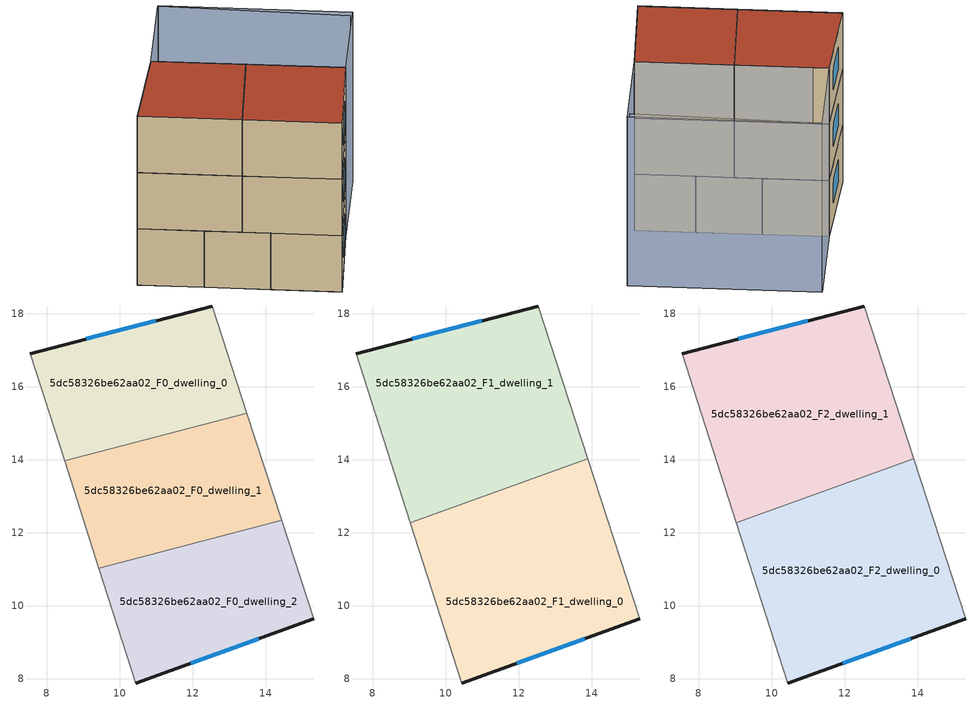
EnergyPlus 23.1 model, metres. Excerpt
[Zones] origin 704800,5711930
5dc58326be62aa02_F0_dwelling_0
 floor ground (EU_floor_Construction): 13.49,15.28 12.53,18.21 7.55,16.91 8.49,13.97 z0
 wall outside (EU_wall_Construction): 7.55,16.91 12.53,18.21 z0:3
 wall adiabatic (EU_wall_Construction): 12.53,18.21 13.49,15.28 / 8.49,13.97 7.55,16.91 z0:3
 wall to 5dc58326be62aa02_F0_dwelling_1 (EU_wall_Construction): 13.49,15.28 8.49,13.97 z0:3
 window (EU_Window_Construction): 9.09,17.31 10.99,17.81 z0.93:2.07
5dc58326be62aa02_F0_dwelling_1
 floor ground (EU_floor_Construction): 14.44,12.34 13.49,15.28 8.49,13.97 9.43,11.03 z0
 wall adiabatic (EU_wall_Construction): 13.49,15.28 14.44,12.34 / 9.43,11.03 8.49,13.97 z0:3
 wall to 5dc58326be62aa02_F0_dwelling_2 (EU_wall_Construction): 14.44,12.34 9.43,11.03 z0:3
5dc58326be62aa02_F0_dwelling_2
 floor ground (EU_floor_Construction): 15.32,9.64 14.44,12.34 9.43,11.03 10.44,7.88 z0
 wall outside (EU_wall_Construction): 15.32,9.64 10.44,7.88 z0:3
 wall adiabatic (EU_wall_Construction): 14.44,12.34 15.32,9.64 / 10.44,7.88 9.43,11.03 z0:3
 window (EU_Window_Construction): 13.81,9.1 11.95,8.43 z0.93:2.07
5dc58326be62aa02_F1_dwelling_0
 floor to 5dc58326be62aa02_F0_dwelling_1 (EU_floor_Construction): 14.44,12.34 13.89,14.03 9.03,12.28 9.43,11.03 z3
 floor to 5dc58326be62aa02_F0_dwelling_2 (EU_floor_Construction): 15.32,9.64 14.44,12.34 9.43,11.03 10.44,7.88 z3
 wall outside (EU_wall_Construction): 15.32,9.64 10.44,7.88 z3:6
 wall adiabatic (EU_wall_Construction): 13.89,14.03 15.32,9.64 / 10.44,7.88 9.03,12.28 z3:6
 wall to 5dc58326be62aa02_F1_dwelling_1 (EU_wall_Construction): 9.03,12.28 13.89,14.03 z3:6
 window (EU_Window_Construction): 13.81,9.1 11.95,8.43 z3.93:5.07
5dc58326be62aa02_F1_dwelling_1
 floor to 5dc58326be62aa02_F0_dwelling_0 (EU_floor_Construction): 13.49,15.28 12.53,18.21 7.55,16.91 8.49,13.97 z3
 floor to 5dc58326be62aa02_F0_dwelling_1 (EU_floor_Construction): 13.89,14.03 13.49,15.28 8.49,13.97 9.03,12.28 z3
 wall outside (EU_wall_Construction): 7.55,16.91 12.53,18.21 z3:6
 wall adiabatic (EU_wall_Construction): 12.53,18.21 13.89,14.03 / 9.03,12.28 7.55,16.91 z3:6
 window (EU_Window_Construction): 9.09,17.31 10.99,17.81 z3.93:5.07
5dc58326be62aa02_F2_dwelling_0
 floor to 5dc58326be62aa02_F1_dwelling_0 (EU_floor_Construction): 15.32,9.64 13.89,14.03 9.03,12.28 10.44,7.88 z6
 wall outside (EU_wall_Construction): 15.32,9.64 10.44,7.88 z6:9
 wall adiabatic (EU_wall_Construction): 13.89,14.03 15.32,9.64 / 10.44,7.88 9.03,12.28 z6:9
 wall to 5dc58326be62aa02_F2_dwelling_1 (EU_wall_Construction): 9.03,12.28 13.89,14.03 z6:9
 window (EU_Window_Construction): 13.81,9.1 11.95,8.43 z6.93:8.07
 roof outside (EU_roof_Construction): 13.89,14.03 15.32,9.64 10.44,7.88 9.03,12.28 z9
5dc58326be62aa02_F2_dwelling_1
 floor to 5dc58326be62aa02_F1_dwelling_1 (EU_floor_Construction): 13.89,14.03 12.53,18.21 7.55,16.91 9.03,12.28 z6
 wall outside (EU_wall_Construction): 7.55,16.91 12.53,18.21 z6:9
 wall adiabatic (EU_wall_Construction): 12.53,18.21 13.89,14.03 / 9.03,12.28 7.55,16.91 z6:9
 window (EU_Window_Construction): 9.09,17.31 10.99,17.81 z6.93:8.07
 roof outside (EU_roof_Construction): 12.53,18.21 13.89,14.03 9.03,12.28 7.55,16.91 z9
shading: 19.85,11.2 17.4,19.74 / 15.32,9.64 12.53,18.21 / 12.53,18.21 17.4,19.79 / 17.4,19.79 20.18,11.22 / 20.18,11.22 15.32,9.64 z0:9
[Building]
EU S2 Campaign: North Axis=0; Terrain=City; Solar Distribution=FullExterior
[Site:Location]
London: Latitude=51.5; Longitude=-0.5; Time Zone=0; Elevation=25
[SizingPeriod:WeatherFileDays]
AnnualSizingPeriod: Begin Month=1; Begin Day of Month=1; End Month=12; End Day of Month=31; Day of Week for Start Day=Monday; Use Weather File Daylight Saving Period=No; Use Weather File Rain and Snow Indicators=No
[MATERIAL]
EU_InternalMass_Material: Roughness=MediumRough; Thickness=0.1; Conductivity=1; Density=1800; Specific Heat=900; Thermal Absorptance=0.9; Solar Absorptance=0.7; Visible Absorptance=0.7
[MATERIAL:NOMASS] Roughness=MediumRough; Thermal Absorptance=0.9; Solar Absorptance=0.7; Visible Absorptance=0.7
Name | Thermal Resistance
EU_wall_NoMass | 0.53138
EU_roof_NoMass | 2.54466
EU_floor_NoMass | 1.96308
[WINDOWMATERIAL:SIMPLEGLAZINGSYSTEM]
EU_Window_SimpleGlazing: UFactor=4.07112; Solar Heat Gain Coefficient=0.85; Visible Transmittance=0.85
[CONSTRUCTION]
EU_wall_Construction: EU_wall_NoMass
EU_roof_Construction: EU_roof_NoMass
EU_floor_Construction: EU_floor_NoMass
EU_InternalMass_Construction: EU_InternalMass_Material
EU_Window_Construction: EU_Window_SimpleGlazing
[ZONE] Type=1; Multiplier=1; Ceiling Height=autocalculate; Floor Area=autocalculate; Part of Total Floor Area=Yes
Name | Volume
5dc58326be62aa02_F0_dwelling_0 | 47.7334
5dc58326be62aa02_F1_dwelling_0 | 71.5891
5dc58326be62aa02_F2_dwelling_0 | 71.5906
5dc58326be62aa02_F0_dwelling_1; 5dc58326be62aa02_F0_dwelling_2 | 47.7283
5dc58326be62aa02_F1_dwelling_1 | 71.5942
5dc58326be62aa02_F2_dwelling_1 | 71.5935
[INTERNALMASS] Construction=EU_InternalMass_Construction
Name | Zone or ZoneList | Surface Area
5dc58326be62aa02_F0_dwelling_0_EU_InternalMass | 5dc58326be62aa02_F0_dwelling_0 | 15.9108
5dc58326be62aa02_F0_dwelling_1_EU_InternalMass | 5dc58326be62aa02_F0_dwelling_1 | 15.9093
5dc58326be62aa02_F0_dwelling_2_EU_InternalMass | 5dc58326be62aa02_F0_dwelling_2 | 15.9095
5dc58326be62aa02_F1_dwelling_0_EU_InternalMass | 5dc58326be62aa02_F1_dwelling_0 | 23.8632
5dc58326be62aa02_F1_dwelling_1_EU_InternalMass | 5dc58326be62aa02_F1_dwelling_1 | 23.8644
5dc58326be62aa02_F2_dwelling_0_EU_InternalMass | 5dc58326be62aa02_F2_dwelling_0 | 23.8632
5dc58326be62aa02_F2_dwelling_1_EU_InternalMass | 5dc58326be62aa02_F2_dwelling_1 | 23.8644
[OTHEREQUIPMENT] Fuel Type=Electricity; Design Level Calculation Method=Watts/Area; Power per Zone Floor Area=1; Fraction Latent=0; Fraction Radiant=0; Fraction Lost=0; Carbon Dioxide Generation Rate=0; EndUse Subcategory=EU_Step8_InternalGains
Name | Zone or ZoneList or Space or SpaceList | Schedule
EU_Step8_InternalGain_5dc58326be62aa02_F0_dwelling_0_f000 | 5dc58326be62aa02_F0_dwelling_0 | EU_Step8_GainSchedule_5dc58326be62aa02_F0_dwelling_0_f000
EU_Step8_InternalGain_5dc58326be62aa02_F0_dwelling_1_f000 | 5dc58326be62aa02_F0_dwelling_1 | EU_Step8_GainSchedule_5dc58326be62aa02_F0_dwelling_1_f000
EU_Step8_InternalGain_5dc58326be62aa02_F0_dwelling_2_f000 | 5dc58326be62aa02_F0_dwelling_2 | EU_Step8_GainSchedule_5dc58326be62aa02_F0_dwelling_2_f000
EU_Step8_InternalGain_5dc58326be62aa02_F1_dwelling_0_f000 | 5dc58326be62aa02_F1_dwelling_0 | EU_Step8_GainSchedule_5dc58326be62aa02_F1_dwelling_0_f000
EU_Step8_InternalGain_5dc58326be62aa02_F1_dwelling_1_f000 | 5dc58326be62aa02_F1_dwelling_1 | EU_Step8_GainSchedule_5dc58326be62aa02_F1_dwelling_1_f000
EU_Step8_InternalGain_5dc58326be62aa02_F2_dwelling_0_f000 | 5dc58326be62aa02_F2_dwelling_0 | EU_Step8_GainSchedule_5dc58326be62aa02_F2_dwelling_0_f000
EU_Step8_InternalGain_5dc58326be62aa02_F2_dwelling_1_f000 | 5dc58326be62aa02_F2_dwelling_1 | EU_Step8_GainSchedule_5dc58326be62aa02_F2_dwelling_1_f000
[ZONEVENTILATION:DESIGNFLOWRATE] Schedule=EU_AlwaysOn; Design Flow Rate Calculation Method=AirChanges/Hour; Air Changes per Hour=0.463094; Ventilation Type=Natural; Fan Pressure Rise=0; Fan Total Efficiency=1; Constant Term Coefficient=1; Temperature Term Coefficient=0; Velocity Term Coefficient=0; Velocity Squared Term Coefficient=0; Minimum Indoor Temperature=-100; Maximum Indoor Temperature=100; Delta Temperature=-100; Minimum Outdoor Temperature=-100; Maximum Outdoor Temperature=100; Maximum Wind Speed=40
Name | Zone or ZoneList or Space or SpaceList
EU_ConstantAir_5dc58326be62aa02_F0_dwelling_0 | 5dc58326be62aa02_F0_dwelling_0
EU_ConstantAir_5dc58326be62aa02_F0_dwelling_1 | 5dc58326be62aa02_F0_dwelling_1
EU_ConstantAir_5dc58326be62aa02_F0_dwelling_2 | 5dc58326be62aa02_F0_dwelling_2
EU_ConstantAir_5dc58326be62aa02_F1_dwelling_0 | 5dc58326be62aa02_F1_dwelling_0
EU_ConstantAir_5dc58326be62aa02_F1_dwelling_1 | 5dc58326be62aa02_F1_dwelling_1
EU_ConstantAir_5dc58326be62aa02_F2_dwelling_0 | 5dc58326be62aa02_F2_dwelling_0
EU_ConstantAir_5dc58326be62aa02_F2_dwelling_1 | 5dc58326be62aa02_F2_dwelling_1
[HVACTEMPLATE:THERMOSTAT] Constant Heating Setpoint=20; Constant Cooling Setpoint=50
EU_HeatOnly_5dc58326be62aa02_F0_dwelling_0; EU_HeatOnly_5dc58326be62aa02_F0_dwelling_1; EU_HeatOnly_5dc58326be62aa02_F0_dwelling_2; EU_HeatOnly_5dc58326be62aa02_F1_dwelling_0; EU_HeatOnly_5dc58326be62aa02_F1_dwelling_1; EU_HeatOnly_5dc58326be62aa02_F2_dwelling_0; EU_HeatOnly_5dc58326be62aa02_F2_dwelling_1
[HVACTEMPLATE:ZONE:IDEALLOADSAIRSYSTEM] System Availability Schedule=EU_AlwaysOn; Maximum Heating Supply Air Temperature=50; Minimum Cooling Supply Air Temperature=13; Maximum Heating Supply Air Humidity Ratio=0.0156; Minimum Cooling Supply Air Humidity Ratio=0.0077; Heating Limit=NoLimit; Cooling Limit=NoLimit; Heating Availability Schedule=EU_AlwaysOn; Cooling Availability Schedule=EU_CoolingOff; Dehumidification Control Type=ConstantSensibleHeatRatio; Cooling Sensible Heat Ratio=0.7; Dehumidification Setpoint=60; Humidification Control Type=None; Humidification Setpoint=30; Outdoor Air Method=None; Outdoor Air Flow Rate per Person=0.00944; Outdoor Air Flow Rate per Zone Floor Area=0; Outdoor Air Flow Rate per Zone=0; Demand Controlled Ventilation Type=None; Outdoor Air Economizer Type=NoEconomizer; Heat Recovery Type=None; Sensible Heat Recovery Effectiveness=0.7; Latent Heat Recovery Effectiveness=0.65
Name | Template Thermostat
5dc58326be62aa02_F0_dwelling_0 | EU_HeatOnly_5dc58326be62aa02_F0_dwelling_0
5dc58326be62aa02_F0_dwelling_1 | EU_HeatOnly_5dc58326be62aa02_F0_dwelling_1
5dc58326be62aa02_F0_dwelling_2 | EU_HeatOnly_5dc58326be62aa02_F0_dwelling_2
5dc58326be62aa02_F1_dwelling_0 | EU_HeatOnly_5dc58326be62aa02_F1_dwelling_0
5dc58326be62aa02_F1_dwelling_1 | EU_HeatOnly_5dc58326be62aa02_F1_dwelling_1
5dc58326be62aa02_F2_dwelling_0 | EU_HeatOnly_5dc58326be62aa02_F2_dwelling_0
5dc58326be62aa02_F2_dwelling_1 | EU_HeatOnly_5dc58326be62aa02_F2_dwelling_1
[SIZING:ZONE] Zone Cooling Design Supply Air Temperature Input Method=SupplyAirTemperature; Zone Cooling Design Supply Air Temperature=13; Zone Heating Design Supply Air Temperature Input Method=SupplyAirTemperature; Zone Heating Design Supply Air Temperature=50; Zone Cooling Design Supply Air Humidity Ratio=0.008; Zone Heating Design Supply Air Humidity Ratio=0.008; Cooling Design Air Flow Method=DesignDay; Cooling Design Air Flow Rate=0; Cooling Minimum Air Flow per Zone Floor Area=0.000762; Cooling Minimum Air Flow=0; Cooling Minimum Air Flow Fraction=0.2; Heating Design Air Flow Method=DesignDay; Heating Design Air Flow Rate=0; Heating Maximum Air Flow per Zone Floor Area=0.002032; Heating Maximum Air Flow=0.141576; Heating Maximum Air Flow Fraction=0.3; Account for Dedicated Outdoor Air System=No; Dedicated Outdoor Air System Control Strategy=NeutralSupplyAir; Dedicated Outdoor Air Low Setpoint Temperature for Design=autosize; Dedicated Outdoor Air High Setpoint Temperature for Design=autosize; Zone Load Sizing Method=Sensible Load Only No Latent Load; Zone Latent Cooling Design Supply Air Humidity Ratio Input Method=HumidityRatioDifference; Zone Cooling Design Supply Air Humidity Ratio Difference=0.005; Zone Latent Heating Design Supply Air Humidity Ratio Input Method=HumidityRatioDifference; Zone Humidification Design Supply Air Humidity Ratio Difference=0.005
5dc58326be62aa02_F0_dwelling_0; 5dc58326be62aa02_F0_dwelling_1; 5dc58326be62aa02_F0_dwelling_2; 5dc58326be62aa02_F1_dwelling_0; 5dc58326be62aa02_F1_dwelling_1; 5dc58326be62aa02_F2_dwelling_0; 5dc58326be62aa02_F2_dwelling_1
[SCHEDULE:CONSTANT]
Name | Hourly Value
EU_AlwaysOn | 1
EU_CoolingOff | 0
[SCHEDULE:FILE] Column Number=1; Rows to Skip at Top=0; Number of Hours of Data=8760; Column Separator=Comma; Interpolate to Timestep=No; Minutes per Item=60; Adjust Schedule for Daylight Savings=Yes
Name | File
EU_Step8_GainSchedule_5dc58326be62aa02_F0_dwelling_0_f000 | ../../schedules/5dc58326be62aa02/5dc58326be62aa02_F0_dwelling_0_f000_gain.csv
EU_Step8_GainSchedule_5dc58326be62aa02_F0_dwelling_1_f000 | ../../schedules/5dc58326be62aa02/5dc58326be62aa02_F0_dwelling_1_f000_gain.csv
EU_Step8_GainSchedule_5dc58326be62aa02_F0_dwelling_2_f000 | ../../schedules/5dc58326be62aa02/5dc58326be62aa02_F0_dwelling_2_f000_gain.csv
EU_Step8_GainSchedule_5dc58326be62aa02_F1_dwelling_0_f000 | ../../schedules/5dc58326be62aa02/5dc58326be62aa02_F1_dwelling_0_f000_gain.csv
EU_Step8_GainSchedule_5dc58326be62aa02_F1_dwelling_1_f000 | ../../schedules/5dc58326be62aa02/5dc58326be62aa02_F1_dwelling_1_f000_gain.csv
EU_Step8_GainSchedule_5dc58326be62aa02_F2_dwelling_0_f000 | ../../schedules/5dc58326be62aa02/5dc58326be62aa02_F2_dwelling_0_f000_gain.csv
EU_Step8_GainSchedule_5dc58326be62aa02_F2_dwelling_1_f000 | ../../schedules/5dc58326be62aa02/5dc58326be62aa02_F2_dwelling_1_f000_gain.csv
